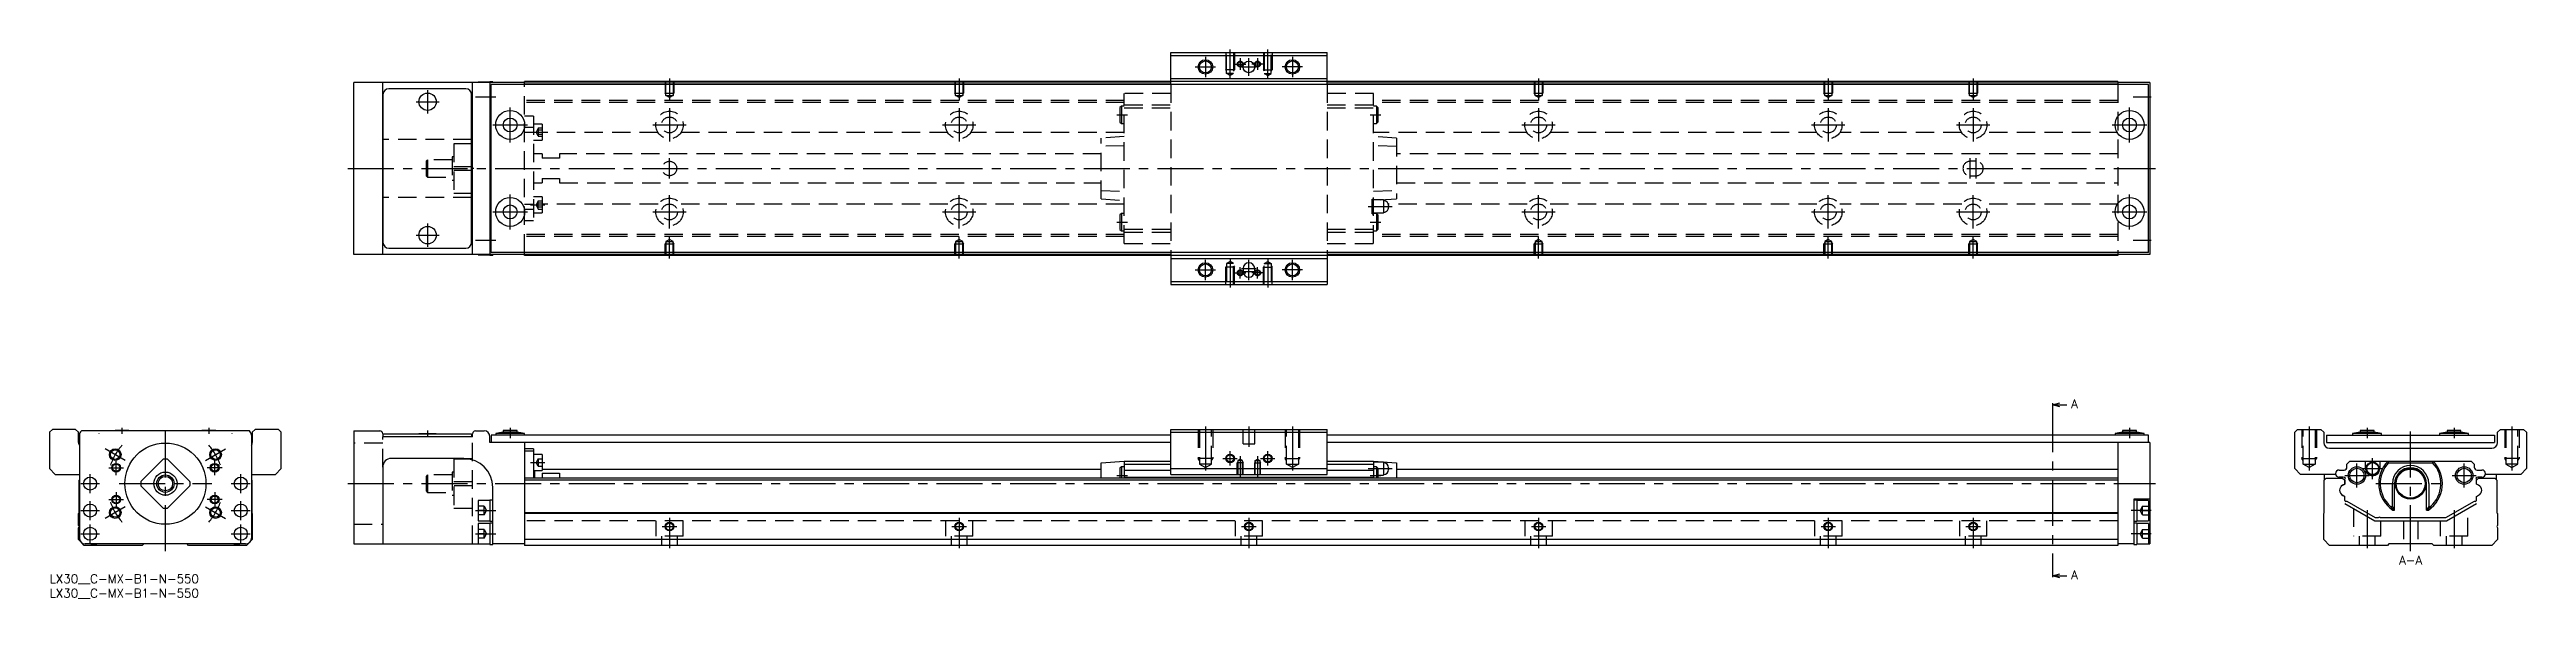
# Model space of a CAD drawing. Extents: x 0 to 855, y -8 to 181.
import ezdxf

# ---------------------------------------------------------------- set-up
doc = ezdxf.new("R2010")
doc.units = 0
doc.header["$LTSCALE"] = 0.5
doc.linetypes.add('CENTER', pattern=[50.8, 31.75, -6.35, 6.35, -6.35])
doc.linetypes.add('DASHED', pattern=[19.05, 12.7, -6.35])
for name, color, linetype in [('MSM_CENTER', 1, 'CENTER'), ('MSM_CONTINUOUS', 7, 'CONTINUOUS'), ('MSM_DASHED', 4, 'DASHED'), ('MSM_NARROW', 5, 'CONTINUOUS'), ('MSM_PART_NUMBER', 7, 'CONTINUOUS')]:
    doc.layers.add(name, color=color, linetype=linetype)
doc.styles.get("Standard").update_dxf_attribs({"font": 'txt.shx', "height": 3, "bigfont": 'bigfont.shx'})

# ---------------------------------------------------------------- blocks, each defined once
blk = doc.blocks.new('*U2')
at = {"layer": 'MSM_PART_NUMBER'}
blk.add_text('LX30__C-MX-B1-N-550', height=3, dxfattribs=at).set_placement((0, -3))
blk = doc.blocks.new('*U3')
at = {"layer": 'MSM_PART_NUMBER'}
blk.add_text('LX30__C-MX-B1-N-550', height=3, dxfattribs=at).set_placement((0, -8))

msp = doc.modelspace()

# ---------------------------------------------------------------- linework, layer by layer
at = {"layer": 'MSM_CENTER'}
for p, q in [((407.5, 171.09), (407.5, 181)), ((420.5, 171.09), (420.5, 181)), ((395.5, 175), (402.5, 175)), ((399, 178.5), (399, 171.5)), ((409, 176), (413, 176)), ((411, 178), (411, 174)), ((411.5, 175), (416.5, 175)), ((414, 172), (414, 178)), ((419, 176), (415, 176)), ((417, 178), (417, 174)), ((432.5, 175), (425.5, 175)), ((429, 178.5), (429, 171.5)), ((126.5, 163), (134.5, 163)), ((130.5, 167), (130.5, 159)), ((147, 164.7), (154, 164.7)), ((214, 171), (214, 163.49)), ((314, 171), (314, 163.49)), ((514, 171), (514, 163.49)), ((614, 171), (614, 163.49)), ((664, 171), (664, 163.49)), ((719.25, 164.7), (725.5, 164.7)), ((153, 155), (165, 155)), ((159, 149), (159, 161)), ((208.25, 155), (219.75, 155)), ((214, 160.75), (214, 149.25)), ((308.25, 155), (319.75, 155)), ((314, 160.75), (314, 149.25)), ((368.42, 158.5), (372.07, 158.5)), ((455.92, 158.5), (459.57, 158.5)), ((508.25, 155), (519.75, 155)), ((514, 160.75), (514, 149.25)), ((608.25, 155), (619.75, 155)), ((614, 160.75), (614, 149.25)), ((658.25, 155), (669.75, 155)), ((664, 160.75), (664, 149.25)), ((712, 155), (724, 155)), ((718, 149), (718, 161)), ((166, 152.55), (171, 152.55)), ((103, 140), (727, 140)), ((214, 136.5), (214, 143.5)), ((663, 136.5), (663, 143.5)), ((665, 136.5), (665, 143.5)), ((159, 119), (159, 131)), ((214, 119.25), (214, 130.75)), ((314, 119.25), (314, 130.75)), ((514, 119.25), (514, 130.75)), ((614, 119.25), (614, 130.75)), ((664, 119.25), (664, 130.75)), ((718, 119), (718, 131)), ((130.5, 121), (130.5, 113)), ((153, 125), (165, 125)), ((166, 127.44), (171, 127.44)), ((208.25, 125), (219.75, 125)), ((308.25, 125), (319.75, 125)), ((368.42, 121.5), (372.07, 121.5)), ((455.21, 126.9), (463.48, 126.9)), ((455.92, 121.5), (459.57, 121.5)), ((508.25, 125), (519.75, 125)), ((608.25, 125), (619.75, 125)), ((658.25, 125), (669.75, 125)), ((712, 125), (724, 125)), ((126.5, 117), (134.5, 117)), ((147, 115.3), (154, 115.3)), ((214, 109), (214, 116.51)), ((314, 109), (314, 116.51)), ((514, 109), (514, 116.51)), ((614, 109), (614, 116.51)), ((664, 109), (664, 116.51)), ((719.25, 115.3), (725.5, 115.3)), ((395.5, 105), (402.5, 105)), ((399, 101.5), (399, 108.5)), ((407.5, 108.91), (407.5, 99)), ((409, 104), (413, 104)), ((411, 102), (411, 106)), ((411.5, 105.5), (416.5, 105.5)), ((411.5, 104.5), (416.5, 104.5)), ((414, 101.5), (414, 108.5)), ((419, 104), (415, 104)), ((417, 102), (417, 106)), ((420.5, 108.91), (420.5, 99)), ((432.5, 105), (425.5, 105)), ((429, 101.5), (429, 108.5)), ((40, 8), (40, 51.5)), ((691.37, 58), (691.37, 0)), ((815, 8), (815, 51.5)), ((17, 48.6), (17, 48.49)), ((26.14, 39.3), (19.22, 43.3)), ((25, 50.6), (25, 48.5)), ((53.86, 39.3), (60.78, 43.3)), ((55, 50.6), (55, 48.5)), ((63, 48.49), (63, 48.6)), ((130.5, 49.6), (130.5, 47.49)), ((159, 50.6), (159, 47)), ((399, 51), (399, 35.81)), ((414, 51), (414, 44)), ((429, 51), (429, 35.81)), ((718, 50.6), (718, 47)), ((780, 51), (780, 35.81)), ((800, 50.6), (800, 47)), ((830, 50.6), (830, 47)), ((850, 51), (850, 35.81)), ((14, 28.05), (14, 34.55)), ((20.42, 36.8), (25.57, 36.8)), ((23, 34.22), (23, 39.38)), ((59.57, 36.8), (54.42, 36.8)), ((57, 34.22), (57, 39.38)), ((66, 28.05), (66, 34.55)), ((166, 38.55), (171, 38.55)), ((405, 40), (410, 40)), ((407.5, 37.5), (407.5, 42.5)), ((411, 40.76), (411, 33.5)), ((417, 40.76), (417, 33.5)), ((418, 40), (423, 40)), ((420.5, 37.5), (420.5, 42.5)), ((455.21, 36.5), (463.48, 36.5)), ((796.5, 29.95), (796.5, 38.25)), ((798.27, 36.5), (805.52, 36.5)), ((801.9, 32.88), (801.9, 40.12)), ((833.5, 29.95), (833.5, 38.25)), ((10.75, 31.3), (17.25, 31.3)), ((20.42, 25.8), (25.57, 25.8)), ((23, 28.38), (23, 23.23)), ((24, 31.3), (56, 31.3)), ((59.57, 25.8), (54.42, 25.8)), ((57, 28.38), (57, 23.23)), ((62.75, 31.3), (69.25, 31.3)), ((103, 31.3), (727, 31.3)), ((368.42, 34.1), (372.07, 34.1)), ((455.92, 34.1), (459.57, 34.1)), ((792.35, 34.1), (800.65, 34.1)), ((803, 31.3), (827, 31.3)), ((829.35, 34.1), (837.65, 34.1)), ((10.75, 22), (17.25, 22)), ((14, 18.75), (14, 25.25)), ((14, 10.75), (14, 17.25)), ((26.14, 23.3), (19.22, 19.3)), ((53.86, 23.3), (60.78, 19.3)), ((62.75, 22), (69.25, 22)), ((66, 18.75), (66, 25.25)), ((66, 10.75), (66, 17.25)), ((147, 22), (154, 22)), ((214, 19.5), (214, 9)), ((314, 19.5), (314, 9)), ((414, 19.5), (414, 9)), ((514, 19.5), (514, 9)), ((614, 19.5), (614, 9)), ((664, 19.5), (664, 9)), ((725.5, 22), (718.5, 22)), ((800, 22.18), (800, 9)), ((830, 22.18), (830, 9)), ((10.75, 14), (17.25, 14)), ((62.75, 14), (69.25, 14)), ((147, 14), (154, 14)), ((211.5, 16.5), (216.5, 16.5)), ((311.5, 16.5), (316.5, 16.5)), ((411.5, 16.5), (416.5, 16.5)), ((511.5, 16.5), (516.5, 16.5)), ((611.5, 16.5), (616.5, 16.5)), ((661.5, 16.5), (666.5, 16.5)), ((725.5, 14), (718.5, 14))]:
    msp.add_line(p, q, dxfattribs=at)
for start, end in [(138.53845, 161.46155), (18.53845, 41.46155), (198.53845, 221.46155), (318.53845, 341.46155)]:
    msp.add_arc((40, 31.3), 20, start, end, dxfattribs=at)
at = {"layer": 'MSM_CONTINUOUS'}
for p, q in [((387, 169), (387, 180)), ((387, 180), (441, 180)), ((441, 169), (441, 180)), ((387, 179), (441, 179)), ((105, 110.3), (105, 169.7)), ((164, 169.7), (105, 169.7)), ((115, 110.3), (115, 169.7)), ((115.1, 165.5), (115.1, 114.5)), ((143.7, 167.5), (117.1, 167.5)), ((145.7, 114.5), (145.7, 165.5)), ((146, 110.3), (146, 169.7)), ((148, 169.75), (148, 169.7)), ((152, 169.75), (148, 169.75)), ((153, 169.9), (152, 169.9)), ((152, 169.9), (152, 110.1)), ((152.5, 111), (152.5, 169)), ((724.5, 169), (152.5, 169)), ((153, 169.9), (153, 169.7)), ((164, 169), (164, 170)), ((714, 170), (164, 170)), ((387, 169.8), (164, 169.8)), ((387, 169.1), (164, 169.1)), ((387, 171), (441, 171)), ((714, 169.8), (441, 169.8)), ((714, 169.1), (441, 169.1)), ((714, 170), (714, 169)), ((725, 169.7), (714, 169.7)), ((724.5, 111), (724.5, 169)), ((725, 169.7), (725, 110.3)), ((115, 158.2), (115.1, 158.2)), ((145.7, 158.2), (146, 158.2)), ((115.1, 150), (115, 150)), ((146, 150), (145.7, 150)), ((146, 148.5), (145.7, 148.5)), ((146, 148.47), (145.7, 148.47)), ((145.7, 140.72), (146, 140.72)), ((146, 139.28), (145.7, 139.28)), ((115.1, 130), (115, 130)), ((146, 131.53), (145.7, 131.53)), ((146, 131.5), (145.7, 131.5)), ((146, 130), (145.7, 130)), ((115.1, 121.8), (115, 121.8)), ((146, 121.8), (145.7, 121.8)), ((117.1, 112.5), (143.7, 112.5)), ((164, 110.3), (105, 110.3)), ((148, 110.3), (148, 110.25)), ((148, 110.25), (152, 110.25)), ((152, 110.1), (153, 110.1)), ((724.5, 111), (152.5, 111)), ((153, 110.3), (153, 110.1)), ((164, 110), (164, 111)), ((387, 110.9), (164, 110.9)), ((387, 110.2), (164, 110.2)), ((714, 110), (164, 110)), ((387, 111), (387, 100)), ((387, 109), (441, 109)), ((412, 105.5), (412, 104.5)), ((416, 104.5), (416, 105.5)), ((441, 111), (441, 100)), ((714, 110.9), (441, 110.9)), ((714, 110.2), (441, 110.2)), ((714, 111), (714, 110)), ((725, 110.3), (714, 110.3)), ((387, 101), (441, 101)), ((387, 100), (441, 100)), ((691.37, 58.5), (693.87, 59.17)), ((691.37, 59), (691.37, 58)), ((693.87, 57.83), (691.37, 58.5)), ((691.37, 58.5), (696.38, 58.5)), ((1, 50), (0, 49)), ((0, 49), (0, 36.5)), ((9, 50), (1, 50)), ((10, 49), (9, 50)), ((10, 45.5), (10, 49)), ((10.3, 48), (10.3, 12.5)), ((69.02, 49.5), (10.98, 49.5)), ((22.6, 49.6), (22.6, 49.5)), ((27.4, 49.6), (22.6, 49.6)), ((27.4, 49.5), (27.4, 49.6)), ((52.6, 49.6), (52.6, 49.5)), ((57.4, 49.6), (52.6, 49.6)), ((57.4, 49.5), (57.4, 49.6)), ((69.7, 48), (69.7, 12.5)), ((71, 50), (70, 49)), ((70, 49), (70, 45.5)), ((79, 50), (71, 50)), ((80, 49), (79, 50)), ((80, 36.5), (80, 49)), ((105, 49.5), (105, 10.5)), ((105, 49.5), (114, 49.5)), ((115, 48.5), (115, 47.5)), ((146, 47.5), (115, 47.5)), ((115.1, 48.5), (115.1, 47.5)), ((115.1, 48.5), (145.7, 48.5)), ((127.5, 48.6), (133.5, 48.6)), ((127.5, 48.6), (127.5, 48.5)), ((133.5, 48.5), (133.5, 48.6)), ((145.7, 48.5), (145.7, 47.5)), ((146, 47.5), (146, 48.5)), ((147, 49.5), (150, 49.5)), ((152, 45.5), (152, 47.5)), ((387, 45.5), (152, 45.5)), ((152.5, 48), (152.5, 45.5)), ((387, 48), (152.5, 48)), ((156.6, 49), (154, 48.6)), ((154, 48.6), (154, 48)), ((164, 48.6), (154, 48.6)), ((156.6, 49.6), (156.6, 49)), ((161.4, 49.6), (156.6, 49.6)), ((161.4, 49), (156.6, 49)), ((161.4, 49), (161.4, 49.6)), ((164, 48.6), (161.4, 49)), ((164, 48), (164, 48.6)), ((164, 45.5), (164, 10)), ((167, 43.3), (164, 43.3)), ((167, 43.3), (167, 33.2)), ((387, 50), (441, 50)), ((387, 34.5), (387, 50)), ((387, 49), (441, 49)), ((441, 34.5), (441, 50)), ((724.5, 48), (441, 48)), ((725, 45.5), (441, 45.5)), ((715.6, 49), (713, 48.6)), ((713, 48.6), (713, 48)), ((723, 48.6), (713, 48.6)), ((714, 45.5), (714, 10)), ((715.6, 49.6), (715.6, 49)), ((720.4, 49.6), (715.6, 49.6)), ((720.4, 49), (715.6, 49)), ((720.4, 49), (720.4, 49.6)), ((723, 48.6), (720.4, 49)), ((723, 48), (723, 48.6)), ((724.5, 45.5), (724.5, 48)), ((725, 45.5), (725, 10.5)), ((775, 49), (776, 50)), ((775, 36.5), (775, 49)), ((776, 50), (784, 50)), ((784, 50), (785, 49)), ((785, 49), (785, 45.5)), ((786, 48), (844, 48)), ((786, 48), (786, 45.5)), ((786, 45.5), (844, 45.5)), ((787, 43.5), (843, 43.5)), ((797.6, 49), (795, 48.6)), ((795, 48.6), (795, 48)), ((805, 48.6), (795, 48.6)), ((802.4, 49.6), (797.6, 49.6)), ((797.6, 49.6), (797.6, 49)), ((802.4, 49), (797.6, 49)), ((802.4, 49), (802.4, 49.6)), ((805, 48.6), (802.4, 49)), ((805, 48), (805, 48.6)), ((827.6, 49), (825, 48.6)), ((835, 48.6), (825, 48.6)), ((825, 48.6), (825, 48)), ((832.4, 49.6), (827.6, 49.6)), ((827.6, 49.6), (827.6, 49)), ((832.4, 49), (827.6, 49)), ((832.4, 49), (832.4, 49.6)), ((835, 48.6), (832.4, 49)), ((835, 48), (835, 48.6)), ((844, 48), (844, 45.5)), ((845, 49), (846, 50)), ((845, 45.5), (845, 49)), ((846, 50), (854, 50)), ((854, 50), (855, 49)), ((855, 49), (855, 36.5)), ((0, 36.5), (2, 34.5)), ((2, 34.5), (10.3, 34.5)), ((39.28, 39.77), (31.53, 32.02)), ((48.47, 32.02), (40.72, 39.77)), ((69.7, 34.5), (78, 34.5)), ((78, 34.5), (80, 36.5)), ((115, 37), (115, 10.5)), ((143, 40), (118, 40)), ((167, 42.45), (164, 42.45)), ((170, 41.3), (167, 41.3)), ((167, 35.8), (170, 35.8)), ((167.5, 33.2), (167.5, 35.8)), ((170, 41.3), (170, 35.8)), ((170, 36.3), (363, 36.3)), ((170, 34.87), (176, 34.87)), ((170, 34.87), (170, 33.2)), ((176, 34.87), (176, 33.2)), ((363, 38.5), (371, 39)), ((363, 33.2), (363, 38.5)), ((370, 37.1), (369.5, 36.6)), ((369.5, 36.6), (369.5, 33.2)), ((371, 37.1), (370, 37.1)), ((370, 37.1), (370, 33.2)), ((371, 39), (387, 39)), ((371, 39), (371, 33.2)), ((371, 38), (387, 38)), ((371, 36), (387, 36)), ((387, 36.5), (441, 36.5)), ((387, 34.5), (441, 34.5)), ((441, 39), (457, 39)), ((441, 38), (457, 38)), ((441, 36), (457, 36)), ((457, 39), (465, 38.5)), ((457, 39), (457, 33.2)), ((460.45, 38.75), (457, 38.75)), ((458, 37.1), (457, 37.1)), ((458.5, 36.6), (458, 37.1)), ((458, 37.1), (458, 33.2)), ((458.5, 36.6), (458.5, 33.2)), ((458.5, 34.25), (460.45, 34.25)), ((460.45, 38.75), (460.45, 34.25)), ((462.2, 36.8), (462.2, 36.2)), ((465, 38.5), (465, 33.2)), ((465, 36.3), (714, 36.3)), ((777, 34.5), (775, 36.5)), ((789.13, 34.5), (777, 34.5)), ((785.3, 32.6), (785.3, 34.5)), ((790.35, 36), (792.05, 36)), ((793.05, 38), (794.05, 39)), ((793.05, 37), (793.05, 38)), ((794.05, 39), (835.95, 39)), ((799.4, 36.5), (799.4, 39)), ((804.4, 39), (804.4, 36.5)), ((807.14, 39), (807.4, 38.5)), ((807.4, 38.5), (822.6, 38.5)), ((822.6, 38.5), (822.86, 39)), ((835.95, 39), (836.95, 38)), ((836.95, 38), (836.95, 37)), ((837.95, 36), (839.65, 36)), ((853, 34.5), (840.87, 34.5)), ((844.7, 32.6), (844.7, 34.5)), ((855, 36.5), (853, 34.5)), ((10.2, 32.5), (10.3, 32.6)), ((10.2, 21.2), (10.2, 32.5)), ((31.53, 30.58), (39.28, 22.83)), ((40.72, 22.83), (48.47, 30.58)), ((69.7, 32.6), (69.8, 32.5)), ((69.8, 32.5), (69.8, 21.2)), ((153, 10.35), (153, 30)), ((714, 33.2), (164, 33.2)), ((714, 32.5), (164, 32.5)), ((371, 33.5), (457, 33.5)), ((725, 26), (719.5, 26)), ((719.5, 26), (719.5, 10.35)), ((785.2, 32.5), (785.9, 33.2)), ((785.2, 21.2), (785.2, 32.5)), ((785.9, 33.2), (791.55, 33.2)), ((791.75, 33.5), (790.35, 33.5)), ((792.25, 31.15), (791.5, 30.72)), ((792.25, 26.85), (791.5, 27.28)), ((791.55, 33.2), (792.25, 32.5)), ((791.55, 33.2), (792.25, 32.5)), ((791.6, 30.78), (792.25, 31.15)), ((791.6, 27.22), (792.25, 26.85)), ((792.2, 32.55), (792.2, 32.7)), ((792.25, 32.5), (792.2, 32.55)), ((792.25, 31.15), (792.25, 32.5)), ((792.25, 32.5), (792.25, 31.15)), ((792.25, 25.45), (792.25, 26.85)), ((808.74, 23.45), (808.74, 31.3)), ((809.5, 22.2), (809.5, 31.3)), ((820.5, 22.2), (820.5, 31.3)), ((821.26, 31.3), (821.26, 23.45)), ((837.75, 32.5), (838.45, 33.2)), ((837.75, 32.5), (838.45, 33.2)), ((837.75, 31.15), (837.75, 32.5)), ((838.4, 30.78), (837.75, 31.15)), ((837.75, 26.85), (838.5, 27.28)), ((837.75, 25.45), (837.75, 26.85)), ((837.8, 32.7), (837.8, 32.55)), ((839.65, 33.5), (838.25, 33.5)), ((838.4, 30.78), (838.49, 30.73)), ((838.45, 33.2), (844.1, 33.2)), ((844.1, 33.2), (844.8, 32.5)), ((844.8, 32.5), (844.8, 21.2)), ((10, 21), (10.2, 21.2)), ((10, 16.9), (10, 21)), ((69.8, 21.2), (70, 21)), ((70, 21), (70, 12)), ((152, 25.5), (148, 25.5)), ((148, 25.5), (148, 18.5)), ((148, 18.5), (152, 18.5)), ((152, 17.5), (148, 17.5)), ((148, 17.5), (148, 10.5)), ((153, 25.65), (152, 25.65)), ((152, 25.65), (152, 18.35)), ((152, 18.35), (153, 18.35)), ((153, 17.65), (152, 17.65)), ((152, 17.65), (152, 10.35)), ((714, 21.2), (164, 21.2)), ((714, 21), (164, 21)), ((720.5, 25.65), (719.5, 25.65)), ((719.5, 18.35), (720.5, 18.35)), ((720.5, 17.65), (719.5, 17.65)), ((720.5, 25.65), (720.5, 18.35)), ((724.5, 25.5), (720.5, 25.5)), ((720.5, 18.5), (724.5, 18.5)), ((720.5, 17.65), (720.5, 10.35)), ((724.5, 17.5), (720.5, 17.5)), ((724.5, 25.5), (724.5, 18.5)), ((724.5, 17.5), (724.5, 10.5)), ((785, 21), (785.2, 21.2)), ((785, 12), (785, 21)), ((792.25, 24.5), (802.64, 18.5)), ((793.1, 25.16), (792.7, 25.16)), ((802.91, 19.5), (793.1, 25.16)), ((802.64, 18.5), (827.36, 18.5)), ((803.85, 19.5), (802.91, 19.5)), ((827.09, 19.5), (804.65, 19.5)), ((808.07, 23.45), (808.74, 23.45)), ((809.5, 22.2), (808.74, 23.45)), ((808.82, 22.2), (809.5, 22.2)), ((821.26, 23.45), (820.5, 22.2)), ((820.5, 22.2), (821.18, 22.2)), ((821.26, 23.45), (821.93, 23.45)), ((836.9, 25.16), (827.09, 19.5)), ((827.36, 18.5), (837.75, 24.5)), ((837.3, 25.16), (836.9, 25.16)), ((844.8, 21.2), (845, 21)), ((845, 21), (845, 16.9)), ((10, 12), (10, 16.1)), ((10.7, 11.3), (10, 12)), ((12, 10), (11.1, 10.9)), ((32, 10), (12, 10)), ((67.7, 10.5), (12.3, 10.5)), ((32.5, 10.5), (32, 10)), ((48, 10), (47.5, 10.5)), ((68, 10), (48, 10)), ((68.9, 10.9), (68, 10)), ((70, 12), (69.3, 11.3)), ((105, 10.5), (152, 10.5)), ((152, 10.35), (153, 10.35)), ((164, 10.5), (153, 10.5)), ((714, 12), (164, 12)), ((714, 10), (164, 10)), ((719.5, 10.5), (714, 10.5)), ((719.5, 10.35), (720.5, 10.35)), ((720.5, 10.5), (725, 10.5)), ((787, 10), (785, 12)), ((807, 10), (787, 10)), ((807.5, 10.5), (807, 10)), ((822.5, 10.5), (807.5, 10.5)), ((823, 10), (822.5, 10.5)), ((843, 10), (823, 10)), ((845, 12), (843, 10)), ((845, 16.1), (845, 12)), ((691.37, -0.5), (693.87, 0.17)), ((691.37, 0), (691.37, -1)), ((693.87, -1.17), (691.37, -0.5)), ((691.37, -0.5), (696.38, -0.5))]:
    msp.add_line(p, q, dxfattribs=at)
for centre, radius in [((399, 175), 2.07), ((414, 175), 2), ((429, 175), 2.07), ((130.5, 163), 3), ((159, 155), 5), ((159, 155), 2.4), ((718, 155), 5), ((718, 155), 2.4), ((159, 125), 5), ((718, 125), 5), ((130.5, 117), 3), ((159, 125), 2.4), ((718, 125), 2.4), ((399, 105), 2.07), ((429, 105), 2.07), ((22.68, 41.3), 1.62), ((40, 31.3), 14), ((57.32, 41.3), 1.62), ((23, 36.8), 1.23), ((40, 31.3), 4), ((40, 31.3), 3), ((57, 36.8), 1.23), ((407.5, 40), 1.23), ((420.5, 40), 1.23), ((796.5, 34.1), 3), ((796.5, 34.1), 2.5), ((801.9, 36.5), 2.25), ((801.9, 36.5), 2.05), ((815, 31.3), 5.3), ((815, 31.3), 5), ((833.5, 34.1), 3), ((833.5, 34.1), 2.5), ((14, 31.3), 2.25), ((23, 25.8), 1.23), ((40, 31.3), 2.5), ((57, 25.8), 1.23), ((66, 31.3), 2.25), ((14, 22), 2.25), ((22.68, 21.3), 1.62), ((57.32, 21.3), 1.62), ((66, 22), 2.25), ((214, 16.5), 1.23), ((314, 16.5), 1.23), ((414, 16.5), 1.23), ((514, 16.5), 1.23), ((614, 16.5), 1.23), ((664, 16.5), 1.23), ((14, 14), 2.25), ((66, 14), 2.25)]:
    msp.add_circle(centre, radius, dxfattribs=at)
for centre, radius, start, end in [((117.1, 165.5), 2, 90, 180), ((143.7, 165.5), 2, 0, 90), ((117.1, 114.5), 2, 180, 270), ((143.7, 114.5), 2, 270, 0), ((414, 105.5), 2, 0, 180), ((414, 104.5), 2, 180, 0), ((12, 45.5), 2, 180, 211.78833), ((12.3, 48), 2, 131.40962, 180), ((67.7, 48), 2, 0, 48.59038), ((68, 45.5), 2, 328.21167, 0), ((114, 48.5), 1, 0, 90), ((147, 48.5), 1, 90, 180), ((150, 47.5), 2, 0, 90), ((787, 45.5), 2, 180, 270), ((843, 45.5), 2, 270, 0), ((40, 31.3), 8.5, 85.11917, 94.88083), ((118, 37), 3, 90, 180), ((143, 30), 10, 0, 90), ((460.45, 36.8), 1.75, 0, 90), ((460.45, 36.2), 1.75, 270, 0), ((790.35, 34.75), 1.25, 90, 270), ((792.05, 37), 1, 270, 0), ((801.9, 36.5), 2.5, 180, 0), ((815, 31.3), 11, 135.573, 235.81959), ((815, 31.3), 10.47, 136.57129, 228.55525), ((815, 31.3), 6.26, 0, 180), ((815, 31.3), 5.5, 0, 180), ((815, 31.3), 11, 304.18041, 44.427), ((815, 31.3), 10.47, 311.44475, 43.42871), ((837.95, 37), 1, 180, 270), ((839.65, 34.75), 1.25, 270, 90), ((40, 31.3), 8.5, 175.11917, 184.88083), ((40, 31.3), 8.5, 355.11917, 4.88083), ((792.65, 28.85), 2.2, 121.45533, 176.01903), ((792.65, 29.15), 2.2, 183.98097, 241.45517), ((792.65, 28.85), 2.2, 121.38869, 134.53306), ((791.75, 32.5), 1, 41.23398, 90), ((792.7, 32.7), 0.5, 113.32535, 180), ((838.25, 32.5), 1, 90, 138.76602), ((837.3, 32.7), 0.5, 0, 66.67465), ((837.35, 28.85), 2.2, 3.98097, 61.45517), ((837.35, 29.15), 2.2, 301.45533, 356.01903), ((40, 31.3), 8.5, 265.11917, 274.88083), ((792.7, 25.66), 0.5, 205.84193, 270), ((804.25, 19.2), 0.5, 36.8699, 143.1301), ((816, 27.35), 8.83, 206.14749, 215.62533), ((814, 27.35), 8.84, 324.37545, 333.85173), ((837.3, 25.66), 0.5, 270, 334.15807), ((9.7, 16.5), 0.5, 306.8699, 53.1301), ((12.3, 12.5), 2, 180, 270), ((15.3, 14), 3.65, 253.51703, 286.48297), ((64.7, 14), 3.65, 253.51703, 286.48297), ((67.7, 12.5), 2, 270, 0), ((845.3, 16.5), 0.5, 126.8699, 233.1301)]:
    msp.add_arc(centre, radius, start, end, dxfattribs=at)
at = {"layer": 'MSM_DASHED'}
for p, q in [((406, 180), (406, 174)), ((406.27, 172.8), (406.27, 180)), ((408.73, 180), (408.73, 172.8)), ((409, 180), (409, 174)), ((419, 180), (419, 174)), ((419.27, 180), (419.27, 172.8)), ((421.73, 172.8), (421.73, 180)), ((422, 180), (422, 174)), ((409, 174), (406, 174)), ((406.27, 173.53), (406, 174)), ((408.73, 172.8), (406.27, 172.8)), ((407.5, 172.09), (406.27, 172.8)), ((408.73, 172.8), (407.5, 172.09)), ((408.73, 173.53), (409, 174)), ((419, 174), (422, 174)), ((419.27, 173.53), (419, 174)), ((419.27, 172.8), (421.73, 172.8)), ((419.27, 172.8), (420.5, 172.09)), ((420.5, 172.09), (421.73, 172.8)), ((421.73, 173.53), (422, 174)), ((164, 111), (164, 169)), ((371, 163.45), (164, 163.45)), ((371, 162.75), (164, 162.75)), ((212.5, 170), (212.5, 166)), ((212.77, 165.53), (212.5, 166)), ((212.5, 166), (215.5, 166)), ((212.77, 165.2), (212.77, 170)), ((212.77, 165.2), (215.23, 165.2)), ((214, 164.49), (212.77, 165.2)), ((215.23, 165.2), (214, 164.49)), ((215.23, 170), (215.23, 165.2)), ((215.23, 165.53), (215.5, 166)), ((215.5, 170), (215.5, 166)), ((312.5, 170), (312.5, 166)), ((312.77, 165.53), (312.5, 166)), ((312.5, 166), (315.5, 166)), ((312.77, 165.2), (312.77, 170)), ((312.77, 165.2), (315.23, 165.2)), ((314, 164.49), (312.77, 165.2)), ((315.23, 165.2), (314, 164.49)), ((315.23, 170), (315.23, 165.2)), ((315.23, 165.53), (315.5, 166)), ((315.5, 170), (315.5, 166)), ((387, 165.9), (371, 165.9)), ((371, 114.1), (371, 165.9)), ((387, 169), (387, 111)), ((441, 169), (441, 111)), ((457, 165.9), (441, 165.9)), ((457, 114.1), (457, 165.9)), ((714, 163.45), (457, 163.45)), ((714, 162.75), (457, 162.75)), ((512.5, 170), (512.5, 166)), ((512.77, 165.53), (512.5, 166)), ((512.5, 166), (515.5, 166)), ((512.77, 165.2), (512.77, 170)), ((512.77, 165.2), (515.23, 165.2)), ((514, 164.49), (512.77, 165.2)), ((515.23, 165.2), (514, 164.49)), ((515.23, 170), (515.23, 165.2)), ((515.23, 165.53), (515.5, 166)), ((515.5, 170), (515.5, 166)), ((612.5, 170), (612.5, 166)), ((612.77, 165.53), (612.5, 166)), ((612.5, 166), (615.5, 166)), ((612.77, 165.2), (612.77, 170)), ((612.77, 165.2), (615.23, 165.2)), ((614, 164.49), (612.77, 165.2)), ((615.23, 165.2), (614, 164.49)), ((615.23, 170), (615.23, 165.2)), ((615.23, 165.53), (615.5, 166)), ((615.5, 170), (615.5, 166)), ((662.5, 170), (662.5, 166)), ((662.77, 165.53), (662.5, 166)), ((662.5, 166), (665.5, 166)), ((662.77, 165.2), (662.77, 170)), ((662.77, 165.2), (665.23, 165.2)), ((664, 164.49), (662.77, 165.2)), ((665.23, 165.2), (664, 164.49)), ((665.23, 170), (665.23, 165.2)), ((665.23, 165.53), (665.5, 166)), ((665.5, 170), (665.5, 166)), ((714, 169), (714, 111)), ((167, 158), (164, 158)), ((167, 154.13), (164, 154.13)), ((167, 158), (167, 122)), ((170, 155.3), (167, 155.3)), ((168.7, 154), (170, 154)), ((168.7, 154), (168.7, 151.11)), ((170, 155.3), (170, 149.8)), ((370, 161.5), (369.5, 161)), ((369.5, 161), (369.5, 156)), ((369.5, 156), (370, 155.5)), ((370, 161.5), (370, 155.5)), ((371, 161.5), (370, 161.5)), ((370, 155.5), (371, 155.5)), ((371, 161.95), (387, 161.95)), ((371, 160.95), (387, 160.95)), ((441, 161.95), (457, 161.95)), ((441, 160.95), (457, 160.95)), ((458, 161.5), (457, 161.5)), ((457, 155.5), (458, 155.5)), ((458.5, 161), (458, 161.5)), ((458, 161.5), (458, 155.5)), ((458, 155.5), (458.5, 156)), ((458.5, 161), (458.5, 156)), ((145.7, 150), (115.1, 150)), ((139.5, 148.5), (139.5, 131.5)), ((145.7, 148.5), (139.5, 148.5)), ((145.7, 148.47), (139.5, 148.47)), ((167, 152.38), (164, 152.38)), ((167, 149.8), (170, 149.8)), ((168.7, 153.8), (167.98, 152.55)), ((168.7, 151.3), (167.98, 152.55)), ((168.7, 153.28), (170, 153.28)), ((168.7, 151.83), (170, 151.83)), ((168.7, 151.11), (170, 151.11)), ((210.05, 152.36), (170, 152.36)), ((310.05, 152.36), (217.95, 152.36)), ((371, 152.36), (317.95, 152.36)), ((371, 151), (363, 150.47)), ((363, 129.53), (363, 150.47)), ((371, 147.86), (363, 147.6)), ((510.05, 152.36), (457, 152.36)), ((465, 150.47), (457, 151)), ((465, 147.6), (457, 147.86)), ((465, 150.47), (465, 129.53)), ((610.05, 152.36), (517.95, 152.36)), ((660.05, 152.36), (617.95, 152.36)), ((714, 152.36), (667.95, 152.36)), ((130.5, 143), (130, 142.5)), ((130, 142.5), (130, 137.5)), ((130, 137.5), (130.5, 137)), ((130.5, 143), (130.5, 137)), ((139, 143), (130.5, 143)), ((130.5, 137), (139, 137)), ((139, 144), (139, 136)), ((139.5, 144), (139, 144)), ((139.5, 140.72), (145.7, 140.72)), ((145.7, 139.28), (139.5, 139.28)), ((146.5, 140), (146, 140)), ((170, 145), (167, 145)), ((170, 145), (170, 143.5)), ((176, 143.5), (170, 143.5)), ((176, 145), (176, 143.5)), ((363, 145), (176, 145)), ((714, 145), (465, 145)), ((665, 142.5), (663, 142.5)), ((663, 137.5), (665, 137.5)), ((145.7, 130), (115.1, 130)), ((139, 136), (139.5, 136)), ((139.5, 131.53), (145.7, 131.53)), ((139.5, 131.5), (145.7, 131.5)), ((167, 135), (170, 135)), ((170, 130.19), (167, 130.19)), ((168.7, 128.69), (167.98, 127.44)), ((168.7, 128.89), (170, 128.89)), ((168.7, 126), (168.7, 128.89)), ((170, 136.5), (176, 136.5)), ((170, 136.5), (170, 135)), ((170, 130.19), (170, 124.69)), ((176, 136.5), (176, 135)), ((176, 135), (363, 135)), ((363, 132.4), (371, 132.14)), ((363, 129.53), (371, 129)), ((456.5, 129.4), (457, 129.4)), ((456.5, 124.4), (456.5, 129.4)), ((457, 128.4), (456.5, 128.4)), ((457, 132.14), (465, 132.4)), ((460.45, 129.15), (457, 129.15)), ((459.26, 129.15), (465, 129.53)), ((460.45, 129.15), (460.45, 124.65)), ((465, 135), (714, 135)), ((167, 127.62), (164, 127.62)), ((167, 125.87), (164, 125.87)), ((164, 122), (167, 122)), ((167, 124.69), (170, 124.69)), ((168.7, 126.19), (167.98, 127.44)), ((168.7, 128.17), (170, 128.17)), ((168.7, 126.72), (170, 126.72)), ((168.7, 126), (170, 126)), ((210.05, 127.64), (170, 127.64)), ((310.05, 127.64), (217.95, 127.64)), ((371, 127.64), (317.95, 127.64)), ((370, 124.5), (369.5, 124)), ((369.5, 124), (369.5, 119)), ((370, 124.5), (370, 118.5)), ((371, 124.5), (370, 124.5)), ((456.5, 125.4), (457, 125.4)), ((456.5, 124.4), (457, 124.4)), ((457, 124.65), (460.45, 124.65)), ((458, 124.5), (457, 124.5)), ((458.5, 124), (458, 124.5)), ((458, 124.5), (458, 118.5)), ((458.5, 124), (458.5, 119)), ((510.05, 127.64), (462.14, 127.64)), ((462.2, 127.2), (462.2, 126.6)), ((610.05, 127.64), (517.95, 127.64)), ((660.05, 127.64), (617.95, 127.64)), ((714, 127.64), (667.95, 127.64)), ((371, 117.25), (164, 117.25)), ((371, 116.55), (164, 116.55)), ((212.77, 114.47), (212.5, 114)), ((212.5, 110), (212.5, 114)), ((212.5, 114), (215.5, 114)), ((214, 115.51), (212.77, 114.8)), ((212.77, 114.8), (212.77, 110)), ((212.77, 114.8), (215.23, 114.8)), ((215.23, 114.8), (214, 115.51)), ((215.23, 110), (215.23, 114.8)), ((215.23, 114.47), (215.5, 114)), ((215.5, 110), (215.5, 114)), ((312.77, 114.47), (312.5, 114)), ((312.5, 110), (312.5, 114)), ((312.5, 114), (315.5, 114)), ((314, 115.51), (312.77, 114.8)), ((312.77, 114.8), (312.77, 110)), ((312.77, 114.8), (315.23, 114.8)), ((315.23, 114.8), (314, 115.51)), ((315.23, 110), (315.23, 114.8)), ((315.23, 114.47), (315.5, 114)), ((315.5, 110), (315.5, 114)), ((369.5, 119), (370, 118.5)), ((370, 118.5), (371, 118.5)), ((371, 119.05), (387, 119.05)), ((371, 118.05), (387, 118.05)), ((371, 114.1), (387, 114.1)), ((441, 119.05), (457, 119.05)), ((441, 118.05), (457, 118.05)), ((441, 114.1), (457, 114.1)), ((457, 118.5), (458, 118.5)), ((714, 117.25), (457, 117.25)), ((714, 116.55), (457, 116.55)), ((458, 118.5), (458.5, 119)), ((512.77, 114.47), (512.5, 114)), ((512.5, 110), (512.5, 114)), ((512.5, 114), (515.5, 114)), ((514, 115.51), (512.77, 114.8)), ((512.77, 114.8), (512.77, 110)), ((512.77, 114.8), (515.23, 114.8)), ((515.23, 114.8), (514, 115.51)), ((515.23, 110), (515.23, 114.8)), ((515.23, 114.47), (515.5, 114)), ((515.5, 110), (515.5, 114)), ((612.77, 114.47), (612.5, 114)), ((612.5, 110), (612.5, 114)), ((612.5, 114), (615.5, 114)), ((614, 115.51), (612.77, 114.8)), ((612.77, 114.8), (612.77, 110)), ((612.77, 114.8), (615.23, 114.8)), ((615.23, 114.8), (614, 115.51)), ((615.23, 110), (615.23, 114.8)), ((615.23, 114.47), (615.5, 114)), ((615.5, 110), (615.5, 114)), ((662.77, 114.47), (662.5, 114)), ((662.5, 110), (662.5, 114)), ((662.5, 114), (665.5, 114)), ((664, 115.51), (662.77, 114.8)), ((662.77, 114.8), (662.77, 110)), ((662.77, 114.8), (665.23, 114.8)), ((665.23, 114.8), (664, 115.51)), ((665.23, 110), (665.23, 114.8)), ((665.23, 114.47), (665.5, 114)), ((665.5, 110), (665.5, 114)), ((406.27, 106.47), (406, 106)), ((409, 106), (406, 106)), ((406, 100), (406, 106)), ((407.5, 107.91), (406.27, 107.2)), ((406.27, 107.2), (406.27, 100)), ((408.73, 107.2), (406.27, 107.2)), ((408.73, 107.2), (407.5, 107.91)), ((408.73, 100), (408.73, 107.2)), ((408.73, 106.47), (409, 106)), ((409, 100), (409, 106)), ((419.27, 106.47), (419, 106)), ((419, 100), (419, 106)), ((419, 106), (422, 106)), ((419.27, 107.2), (420.5, 107.91)), ((419.27, 100), (419.27, 107.2)), ((419.27, 107.2), (421.73, 107.2)), ((420.5, 107.91), (421.73, 107.2)), ((421.73, 107.2), (421.73, 100)), ((421.73, 106.47), (422, 106)), ((422, 100), (422, 106)), ((115, 45.3), (105, 45.3)), ((115, 37), (115, 47.5)), ((146, 10.5), (146, 47.5)), ((396.5, 50), (396.5, 40)), ((396.93, 50), (396.93, 38)), ((401.07, 38), (401.07, 50)), ((401.5, 50), (401.5, 40)), ((412, 45), (412, 50)), ((412, 45), (416, 45)), ((416, 45), (416, 50)), ((426.5, 50), (426.5, 40)), ((426.93, 38), (426.93, 50)), ((431.07, 50), (431.07, 38)), ((431.5, 50), (431.5, 40)), ((777.5, 50), (777.5, 40)), ((777.93, 38), (777.93, 50)), ((782.07, 50), (782.07, 38)), ((782.5, 50), (782.5, 40)), ((847.5, 50), (847.5, 40)), ((847.93, 50), (847.93, 38)), ((852.07, 38), (852.07, 50)), ((852.5, 50), (852.5, 40)), ((130.5, 34.3), (130, 33.8)), ((130.5, 34.3), (130.5, 28.3)), ((139, 34.3), (130.5, 34.3)), ((139, 35.3), (139, 27.3)), ((139.5, 35.3), (139, 35.3)), ((139.5, 39.8), (139.5, 22.8)), ((146, 39.8), (139.5, 39.8)), ((146, 39.77), (139.5, 39.77)), ((168.7, 39.8), (167.98, 38.55)), ((168.7, 37.3), (167.98, 38.55)), ((168.7, 39.8), (170, 39.8)), ((168.7, 39.8), (168.7, 37.3)), ((168.7, 38.55), (170, 38.55)), ((168.7, 37.3), (170, 37.3)), ((401.5, 40), (396.5, 40)), ((396.93, 39.25), (396.5, 40)), ((401.07, 38), (396.93, 38)), ((396.93, 38), (399, 36.81)), ((399, 36.81), (401.07, 38)), ((401.07, 39.25), (401.5, 40)), ((410.22, 38.87), (410, 38.5)), ((412, 38.5), (410, 38.5)), ((410, 34.5), (410, 38.5)), ((411, 39.76), (410.22, 39.31)), ((411.78, 39.31), (410.22, 39.31)), ((410.22, 39.31), (410.22, 34.5)), ((411.78, 39.31), (411, 39.76)), ((411.78, 34.5), (411.78, 39.31)), ((411.78, 38.87), (412, 38.5)), ((412, 34.5), (412, 38.5)), ((416.22, 38.87), (416, 38.5)), ((416, 34.5), (416, 38.5)), ((416, 38.5), (418, 38.5)), ((416.22, 39.31), (417, 39.76)), ((416.22, 39.31), (417.78, 39.31)), ((416.22, 34.5), (416.22, 39.31)), ((417, 39.76), (417.78, 39.31)), ((417.78, 39.31), (417.78, 34.5)), ((417.78, 38.87), (418, 38.5)), ((418, 34.5), (418, 38.5)), ((426.5, 40), (431.5, 40)), ((426.93, 39.25), (426.5, 40)), ((426.93, 38), (431.07, 38)), ((429, 36.81), (426.93, 38)), ((431.07, 38), (429, 36.81)), ((431.07, 39.25), (431.5, 40)), ((777.5, 40), (782.5, 40)), ((777.93, 39.25), (777.5, 40)), ((780, 36.81), (777.93, 38)), ((777.93, 38), (782.07, 38)), ((782.07, 38), (780, 36.81)), ((782.07, 39.25), (782.5, 40)), ((852.5, 40), (847.5, 40)), ((847.93, 39.25), (847.5, 40)), ((847.93, 38), (850, 36.81)), ((852.07, 38), (847.93, 38)), ((850, 36.81), (852.07, 38)), ((852.07, 39.25), (852.5, 40)), ((130, 33.8), (130, 28.8)), ((130, 28.8), (130.5, 28.3)), ((130.5, 28.3), (139, 28.3)), ((139, 27.3), (139.5, 27.3)), ((139.5, 32.02), (146, 32.02)), ((146, 30.58), (139.5, 30.58)), ((105, 17.3), (115, 17.3)), ((139.5, 22.83), (146, 22.83)), ((139.5, 22.8), (146, 22.8)), ((150, 23.5), (148, 23.5)), ((150, 22), (148, 22)), ((150, 20.5), (148, 20.5)), ((150, 20.5), (150, 23.5)), ((150, 23.5), (150.87, 22)), ((150, 20.5), (150.87, 22)), ((714, 18.5), (164, 18.5)), ((209.25, 18.5), (209.25, 13.2)), ((218.75, 13.2), (218.75, 18.5)), ((309.25, 18.5), (309.25, 13.2)), ((318.75, 13.2), (318.75, 18.5)), ((409.25, 18.5), (409.25, 13.2)), ((418.75, 13.2), (418.75, 18.5)), ((509.25, 18.5), (509.25, 13.2)), ((518.75, 13.2), (518.75, 18.5)), ((609.25, 18.5), (609.25, 13.2)), ((618.75, 13.2), (618.75, 18.5)), ((659.25, 18.5), (659.25, 13.2)), ((668.75, 13.2), (668.75, 18.5)), ((722.5, 23.5), (721.63, 22)), ((722.5, 20.5), (721.63, 22)), ((722.5, 20.5), (722.5, 23.5)), ((722.5, 23.5), (724.5, 23.5)), ((722.5, 22), (724.5, 22)), ((722.5, 20.5), (724.5, 20.5)), ((795.25, 22.77), (795.25, 13.2)), ((804.75, 13.2), (804.75, 18.5)), ((812.5, 18.5), (812.5, 10.5)), ((817.5, 18.5), (817.5, 10.5)), ((825.25, 18.5), (825.25, 13.2)), ((834.75, 13.2), (834.75, 22.77)), ((150, 15.5), (148, 15.5)), ((150, 14), (148, 14)), ((150, 12.5), (148, 12.5)), ((150, 12.5), (150, 15.5)), ((150, 15.5), (150.87, 14)), ((150, 12.5), (150.87, 14)), ((218.75, 13.2), (209.25, 13.2)), ((211.25, 13.2), (211.25, 10)), ((216.75, 10), (216.75, 13.2)), ((318.75, 13.2), (309.25, 13.2)), ((311.25, 13.2), (311.25, 10)), ((316.75, 10), (316.75, 13.2)), ((418.75, 13.2), (409.25, 13.2)), ((411.25, 13.2), (411.25, 10)), ((416.75, 10), (416.75, 13.2)), ((518.75, 13.2), (509.25, 13.2)), ((511.25, 13.2), (511.25, 10)), ((516.75, 10), (516.75, 13.2)), ((618.75, 13.2), (609.25, 13.2)), ((611.25, 13.2), (611.25, 10)), ((616.75, 10), (616.75, 13.2)), ((668.75, 13.2), (659.25, 13.2)), ((661.25, 13.2), (661.25, 10)), ((666.75, 10), (666.75, 13.2)), ((722.5, 15.5), (721.63, 14)), ((722.5, 12.5), (721.63, 14)), ((722.5, 12.5), (722.5, 15.5)), ((722.5, 15.5), (724.5, 15.5)), ((722.5, 14), (724.5, 14)), ((722.5, 12.5), (724.5, 12.5)), ((804.75, 13.2), (795.25, 13.2)), ((797.25, 13.2), (797.25, 10)), ((802.75, 10), (802.75, 13.2)), ((834.75, 13.2), (825.25, 13.2)), ((827.25, 13.2), (827.25, 10)), ((832.75, 10), (832.75, 13.2))]:
    msp.add_line(p, q, dxfattribs=at)
for centre, radius in [((411, 176), 1), ((411, 176), 0.784), ((417, 176), 1), ((417, 176), 0.784), ((214, 155), 4.75), ((214, 155), 2.75), ((314, 155), 4.75), ((314, 155), 2.75), ((514, 155), 4.75), ((514, 155), 2.75), ((614, 155), 4.75), ((614, 155), 2.75), ((664, 155), 4.75), ((664, 155), 2.75), ((214, 140), 2.5), ((214, 125), 4.75), ((314, 125), 4.75), ((514, 125), 4.75), ((614, 125), 4.75), ((664, 125), 4.75), ((214, 125), 2.75), ((314, 125), 2.75), ((514, 125), 2.75), ((614, 125), 2.75), ((664, 125), 2.75), ((411, 104), 1), ((411, 104), 0.784), ((417, 104), 1), ((417, 104), 0.784)]:
    msp.add_circle(centre, radius, dxfattribs=at)
for centre, radius, start, end in [((663, 140), 2.5, 90, 270), ((665, 140), 2.5, 270, 90), ((460.45, 127.2), 1.75, 0, 90), ((460.45, 126.6), 1.75, 270, 0)]:
    msp.add_arc(centre, radius, start, end, dxfattribs=at)
at = {"layer": 'MSM_NARROW'}
for centre, radius in [((399, 175), 2.5), ((429, 175), 2.5), ((399, 105), 2.5), ((429, 105), 2.5), ((22.68, 41.3), 2), ((57.32, 41.3), 2), ((23, 36.8), 1.5), ((57, 36.8), 1.5), ((407.5, 40), 1.5), ((420.5, 40), 1.5), ((23, 25.8), 1.5), ((57, 25.8), 1.5), ((22.68, 21.3), 2), ((57.32, 21.3), 2), ((214, 16.5), 1.5), ((314, 16.5), 1.5), ((414, 16.5), 1.5), ((514, 16.5), 1.5), ((614, 16.5), 1.5), ((664, 16.5), 1.5)]:
    msp.add_circle(centre, radius, dxfattribs=at)

# ---------------------------------------------------------------- block references
at = {"layer": 'MSM_CONTINUOUS'}
for name in ['*U2', '*U3']:
    msp.add_blockref(name, (0, 0), dxfattribs=at)

# ---------------------------------------------------------------- texts
at = {"layer": 'MSM_PART_NUMBER'}
for s, p in [('A', (697.79, 57.37)), ('A', (697.79, -1.63)), ('A-A', (811.01, 3.36))]:
    msp.add_text(s, height=3, dxfattribs=at).set_placement(p)

doc.saveas('drawing.dxf')
